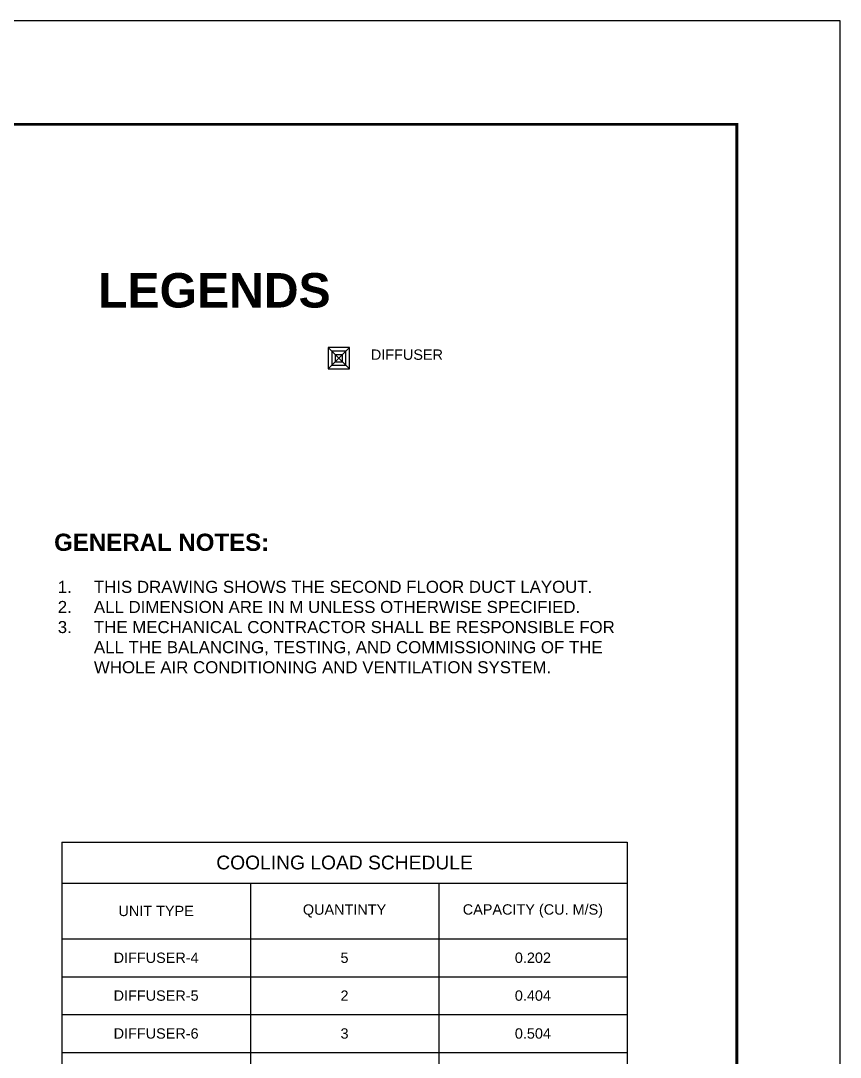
# Model space of a CAD drawing. Header units: millimetres. Extents: x -116 to 421, y 1 to 342.
# Drawn here: x -40.06 to -16.25, y 259.29 to 289.38 of the extents above; entities that cross this region are included whole.
import ezdxf

# ---------------------------------------------------------------- set-up
doc = ezdxf.new("R2010")
doc.units = ezdxf.units.MM
doc.header["$MEASUREMENT"] = 0
for name, color, linetype in [('diffuser', 7, 'Continuous'), ('Legends', 7, 'Continuous'), ('template', 7, 'Continuous')]:
    doc.layers.add(name, color=color, linetype=linetype)
doc.styles.get("Standard").update_dxf_attribs({"font": 'arial.ttf'})

# ---------------------------------------------------------------- blocks, each defined once
blk = doc.blocks.new('AC-S-12')
at = {"layer": 'diffuser'}
for p, q in [((-0.15, 0.15), (0.15, -0.15)), ((0.15, 0.15), (-0.15, -0.15)), ((-0.15, 0.15), (-0.15, -0.15)), ((0.15, 0.15), (-0.15, 0.15)), ((0.15, -0.15), (0.15, 0.15)), ((-0.1, 0.1), (-0.1, -0.1)), ((0.1, 0.1), (-0.1, 0.1)), ((-0.05, 0.05), (-0.05, -0.05)), ((0.05, 0.05), (-0.05, 0.05)), ((0.05, -0.05), (0.05, 0.05)), ((0.1, -0.1), (0.1, 0.1)), ((-0.1, -0.1), (0.1, -0.1)), ((-0.05, -0.05), (0.05, -0.05)), ((-0.15, -0.15), (0.15, -0.15))]:
    blk.add_line(p, q, dxfattribs=at)
for points in [[(-0.358, 0.358, 0, 0.0447, 0), (-0.295, 0.295, 0, 0, 0), (-0.15, 0.15, 0, 0, 0)], [(0.358, 0.358, 0, 0.0447, 0), (0.295, 0.295, 0, 0, 0), (0.15, 0.15, 0, 0, 0)], [(-0.358, -0.358, 0, 0.0447, 0), (-0.295, -0.295, 0, 0, 0), (-0.15, -0.15, 0, 0, 0)], [(0.358, -0.358, 0, 0.0447, 0), (0.295, -0.295, 0, 0, 0), (0.15, -0.15, 0, 0, 0)]]:
    blk.add_lwpolyline(points, format="xyseb", dxfattribs=at)
blk = doc.blocks.new('fcu')
at = {"layer": 'diffuser', "color": 7, "xscale": 2.052644456280903, "yscale": 2.052644456280903, "zscale": 2.052644456280903}
blk.add_blockref('AC-S-12', (0, 0), dxfattribs=at)
blk = doc.blocks.new('*T40')
at = {"layer": 'diffuser', "color": 0, "linetype": 'ByBlock', "lineweight": -2, "transparency": 16777216}
for p, q in [((0, 0), (16.418, 0)), ((0, 0), (0, -8.31)), ((16.418, 0), (16.418, -8.31)), ((0, -1.193), (16.418, -1.193)), ((5.473, -1.193), (5.473, -8.31)), ((10.945, -1.193), (10.945, -8.31)), ((0, -2.811), (16.418, -2.811)), ((0, -3.91), (16.418, -3.91)), ((0, -5.01), (16.418, -5.01)), ((0, -6.11), (16.418, -6.11)), ((0, -7.21), (16.418, -7.21)), ((0, -8.31), (16.418, -8.31))]:
    blk.add_line(p, q, dxfattribs=at)
at = {"layer": 'diffuser', "color": 0, "transparency": 16777216, "attachment_point": 5}
for s, insert, char_height, width in [('COOLING LOAD SCHEDULE', (8.209, -0.597), 0.4, 16.29761), ('CAPACITY (CU. M/S)', (13.681, -2.002), 0.3, 5.35254), ('UNIT TYPE', (2.736, -2.002), 0.3, 5.35254), ('QUANTINTY', (8.209, -2.002), 0.3, 5.35254), ('DIFFUSER-4', (2.736, -3.361), 0.3, 5.35254), ('5', (8.209, -3.361), 0.3, 5.35254), ('0.202', (13.681, -3.361), 0.3, 5.35254), ('DIFFUSER-5', (2.736, -4.46), 0.3, 5.35254), ('2', (8.209, -4.46), 0.3, 5.35254), ('0.404', (13.681, -4.46), 0.3, 5.35254), ('DIFFUSER-6', (2.736, -5.56), 0.3, 5.35254), ('3', (8.209, -5.56), 0.3, 5.35254), ('0.504', (13.681, -5.56), 0.3, 5.35254), ('DIFFUSER-7', (2.736, -6.66), 0.3, 5.35254), ('1', (8.209, -6.66), 0.3, 5.35254), ('0.807', (13.681, -6.66), 0.3, 5.35254), ('DIFFUSER-8', (2.736, -7.76), 0.3, 5.35254), ('1', (8.209, -7.76), 0.3, 5.35254), ('1.010', (13.681, -7.76), 0.3, 5.35254)]:
    blk.add_mtext(s, dxfattribs=dict(at, insert=insert, char_height=char_height, width=width))

msp = doc.modelspace()

# ---------------------------------------------------------------- linework, layer by layer
at = {"layer": 'template'}
for p, q in [((-16.248, 289.38), (-115.524, 289.38)), ((-16.248, 218.984), (-16.248, 289.38))]:
    msp.add_line(p, q, dxfattribs=at)
at = {"layer": 'template', "linetype": 'Continuous', "const_width": 0.0853}
msp.add_lwpolyline([(-109.507, 221.993), (-19.256, 221.993), (-19.256, 286.372), (-109.507, 286.372)], close=True, dxfattribs=at)

# ---------------------------------------------------------------- block references
msp.add_blockref('*T40', (-38.858, 265.534))
at = {"layer": 'Legends', "linetype": 'Continuous', "lineweight": 25}
msp.add_blockref('fcu', (-30.815, 279.581), dxfattribs=at)

# ---------------------------------------------------------------- texts
at = {"layer": 'Legends', "attachment_point": 1}
for s, width, insert, char_height in [('{\\fArial|b1|i0|c0|p34;LEGENDS}', 9.67592, (-37.805, 282.053), 1), ('DIFFUSER', 11.26859, (-29.884, 279.835), 0.3), ('{\\fArial|b1|i0|c0|p34;GENERAL NOTES:}', 10.05204, (-39.085, 274.488), 0.5), ('\\pi-1.05,l1.4,t1.4;1.^ITHIS DRAWING SHOWS THE SECOND FLOOR DUCT LAYOUT.\\P2.^IALL DIMENSION ARE IN M UNLESS OTHERWISE SPECIFIED.\\P3.^ITHE MECHANICAL CONTRACTOR SHALL BE RESPONSIBLE FOR ALL THE BALANCING, TESTING, AND COMMISSIONING OF THE WHOLE AIR CONDITIONING AND VENTILATION SYSTEM.', 17.13282, (-39.329, 273.118), 0.35)]:
    msp.add_mtext_dynamic_manual_height_columns(s, width=width, gutter_width=1, heights=[0], dxfattribs=dict(at, insert=insert, char_height=char_height))

doc.saveas('drawing.dxf')
